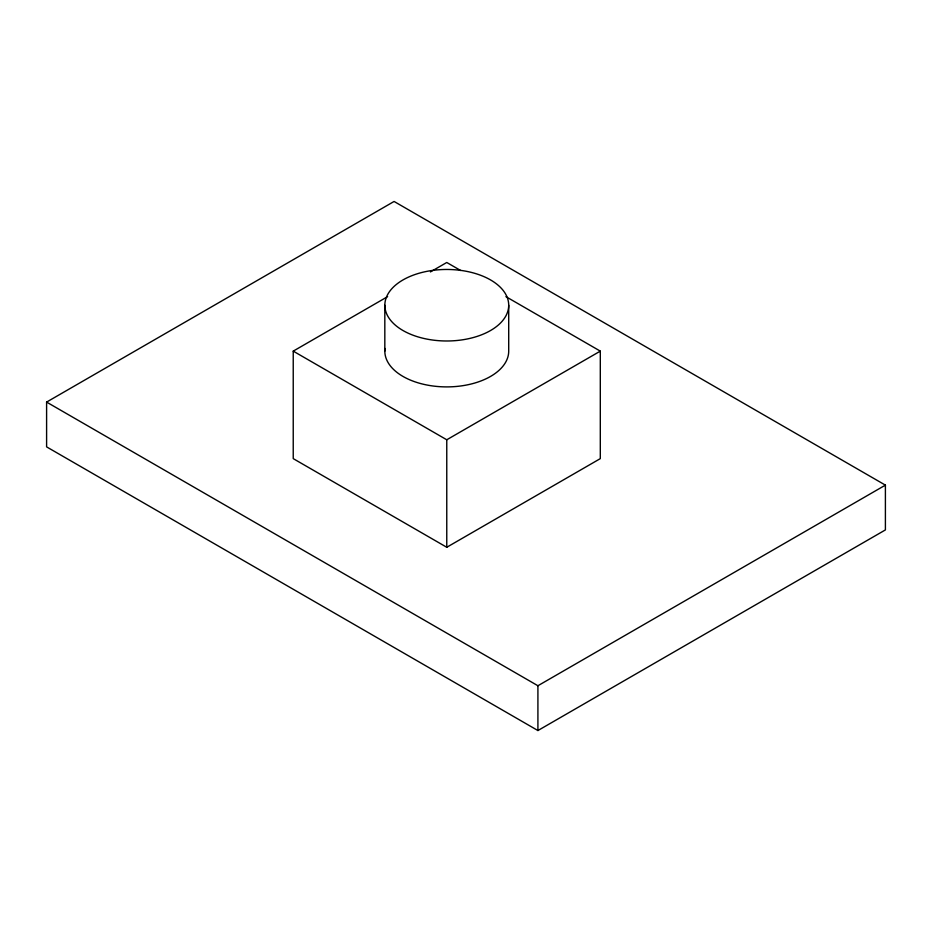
<?xml version="1.0" encoding="UTF-8"?>
<svg xmlns="http://www.w3.org/2000/svg" width="932" height="932" viewBox="0 0 932 932"><rect width="100%" height="100%" fill="white"/><g stroke="black" fill="none" stroke-linecap="round" stroke-linejoin="round"><path stroke-width="1.4" d="M46.6 402.088L394.085 201.463L885.4 485.129L885.4 529.912L537.915 730.537L46.6 446.871L46.6 402.088L537.915 685.742L885.4 485.129M505.913 296.644L600.301 351.131L600.301 458.626L446.766 547.27L293.231 458.626L293.231 351.131L387.619 296.644M430.409 271.934L446.766 262.486L460.606 270.478M293.231 351.131L446.766 439.776L600.301 351.131M537.915 685.742L537.915 730.537M508.709 305.23A61.943 35.766 0 0 1 415.8 336.196A61.943 35.766 0 0 1 415.8 274.253A61.943 35.766 0 0 1 508.709 305.23L508.709 351.131A61.943 35.766 0 0 1 444.459 386.873A61.943 35.766 0 0 1 384.998 348.475M446.766 439.776L446.766 547.27M384.823 305.23L384.823 351.131"/></g></svg>
